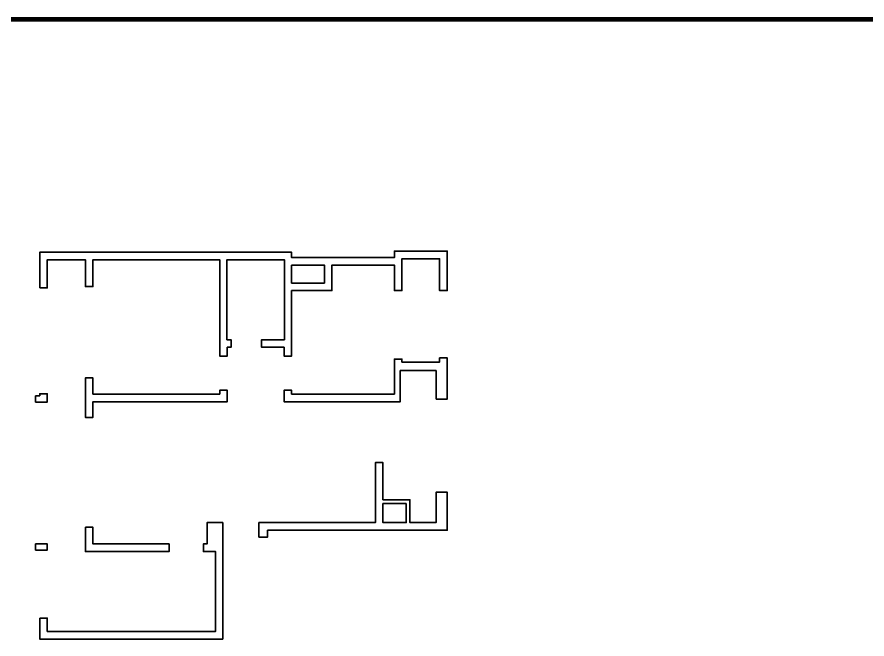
# Model space of a CAD drawing. Header units: inches. Extents: x 47110 to 276445, y 19043 to 183074.
# Drawn here: x 178515 to 200851, y 36074 to 52429 of the extents above; entities that cross this region are included whole.
import ezdxf

# ---------------------------------------------------------------- set-up
doc = ezdxf.new("R2010")
doc.units = ezdxf.units.IN
doc.header["$LTSCALE"] = 50
doc.header["$MEASUREMENT"] = 0
doc.layers.add('wall', color=2, linetype='Continuous', lineweight=35)

msp = doc.modelspace()

# ---------------------------------------------------------------- linework, layer by layer
at = {"color": 32, "true_color": 0xcd6928, "const_width": 121.7664609}
msp.add_lwpolyline([(125748.916784, 52367.8380644), (276384.3481955, 52367.8380644)], dxfattribs=at)
at = {"layer": 'wall'}
for points in [[(179111.5762581, 45303.7211075), (179111.5762581, 46243.7211075), (185731.5762581, 46243.7211075), (185731.5762581, 46103.7211075), (188431.5762581, 46103.7211075), (188431.5762581, 46273.7211075), (189821.5762581, 46273.7211075), (189821.5762581, 45233.7211075), (189621.5762581, 45233.7211075), (189621.5762581, 46073.7211075), (188631.5762581, 46073.7211075), (188631.5762581, 45233.7211075), (188431.5762581, 45233.7211075), (188431.5762581, 45903.7211075), (186791.5762581, 45903.7211075), (186791.5762581, 45233.7211075), (185731.5762581, 45233.7211075), (185731.5762581, 43513.7211075), (185531.5762581, 43513.7211075), (185531.5762581, 43743.7211075), (184941.5762581, 43743.7211075), (184941.5762581, 43943.7211075), (185541.5762581, 43943.7211075), (185541.5762581, 46043.7211075), (184031.5762581, 46043.7211075), (184031.5762581, 43943.7211075), (184141.5762581, 43943.7211075), (184141.5762581, 43743.7211075), (184041.5762581, 43743.7211075), (184041.5762581, 43513.7211075), (183841.5762581, 43513.7211075), (183841.5762581, 46043.7211075), (180511.5762581, 46043.7211075), (180511.5762581, 45338.7211075), (180311.5762581, 45338.7211075), (180311.5762581, 46043.7211075), (179311.5762581, 46043.7211075), (179311.5762581, 45303.7211075), (179111.5762581, 45303.7211075)], [(189526.5762581, 42383.7211075), (189821.5762581, 42383.7211075), (189821.5762581, 43463.7211075), (189621.5762581, 43463.7211075), (189621.5762581, 43353.7211075), (188631.5762581, 43353.7211075), (188631.5762581, 43433.7211075), (188431.5762581, 43433.7211075), (188431.5762581, 42513.7211075), (185731.5762581, 42513.7211075), (185731.5762581, 42613.7211075), (185531.5762581, 42613.7211075), (185531.5762581, 42313.7211075), (188586.5762581, 42313.7211075), (188586.5762581, 43133.7211075), (189526.5762581, 43133.7211075), (189526.5762581, 42383.7211075)], [(183841.5762581, 42513.7211075), (183841.5762581, 42613.7211075), (184041.5762581, 42613.7211075), (184041.5762581, 42313.7211075), (180511.5762581, 42313.7211075), (180511.5762581, 41898.7211075), (180311.5762581, 41898.7211075), (180311.5762581, 42938.7211075), (180511.5762581, 42938.7211075), (180511.5762581, 42513.7211075), (183841.5762581, 42513.7211075)], [(179111.5762581, 42463.7211075), (179111.5762581, 42523.7211075), (179311.5762581, 42523.7211075), (179311.5762581, 42303.7211075), (179001.5762581, 42303.7211075), (179001.5762581, 42463.7211075), (179111.5762581, 42463.7211075)], [(184871.5762581, 39133.7211075), (184871.5762581, 38753.7211075), (185101.5762581, 38753.7211075), (185101.5762581, 38933.7211075), (189821.5762581, 38933.7211075), (189821.5762581, 39933.7211075), (189526.5762581, 39933.7211075), (189526.5762581, 39133.7211075), (188841.5762581, 39133.7211075), (188841.5762581, 39733.7211075), (188131.5762581, 39733.7211075), (188131.5762581, 40713.7211075), (187931.5762581, 40713.7211075), (187931.5762581, 39133.7211075), (184871.5762581, 39133.7211075)], [(179111.5762581, 36623.7211075), (179311.5762581, 36623.7211075), (179311.5762581, 36273.7211075), (183731.5762581, 36273.7211075), (183731.5762581, 38373.7211075), (183411.5762581, 38373.7211075), (183411.5762581, 38573.7211075), (183511.5762581, 38573.7211075), (183511.5762581, 39133.7211075), (183921.5762581, 39133.7211075), (183921.5762581, 36073.7211075), (179111.5762581, 36073.7211075), (179111.5762581, 36623.7211075)], [(180311.5762581, 39013.7211075), (180511.5762581, 39013.7211075), (180511.5762581, 38573.7211075), (182511.5762581, 38573.7211075), (182511.5762581, 38373.7211075), (180311.5762581, 38373.7211075), (180311.5762581, 39013.7211075)]]:
    msp.add_lwpolyline(points, dxfattribs=at)
for points in [[(185731.5762581, 45903.7211075), (186591.5762581, 45903.7211075), (186591.5762581, 45433.7211075), (185731.5762581, 45433.7211075)], [(188741.5762581, 39633.7211075), (188131.5762581, 39633.7211075), (188131.5762581, 39133.7211075), (188741.5762581, 39133.7211075)], [(179001.5762581, 38573.7211075), (179311.5762581, 38573.7211075), (179311.5762581, 38413.7211075), (179001.5762581, 38413.7211075)]]:
    msp.add_lwpolyline(points, close=True, dxfattribs=at)

doc.saveas('drawing.dxf')
